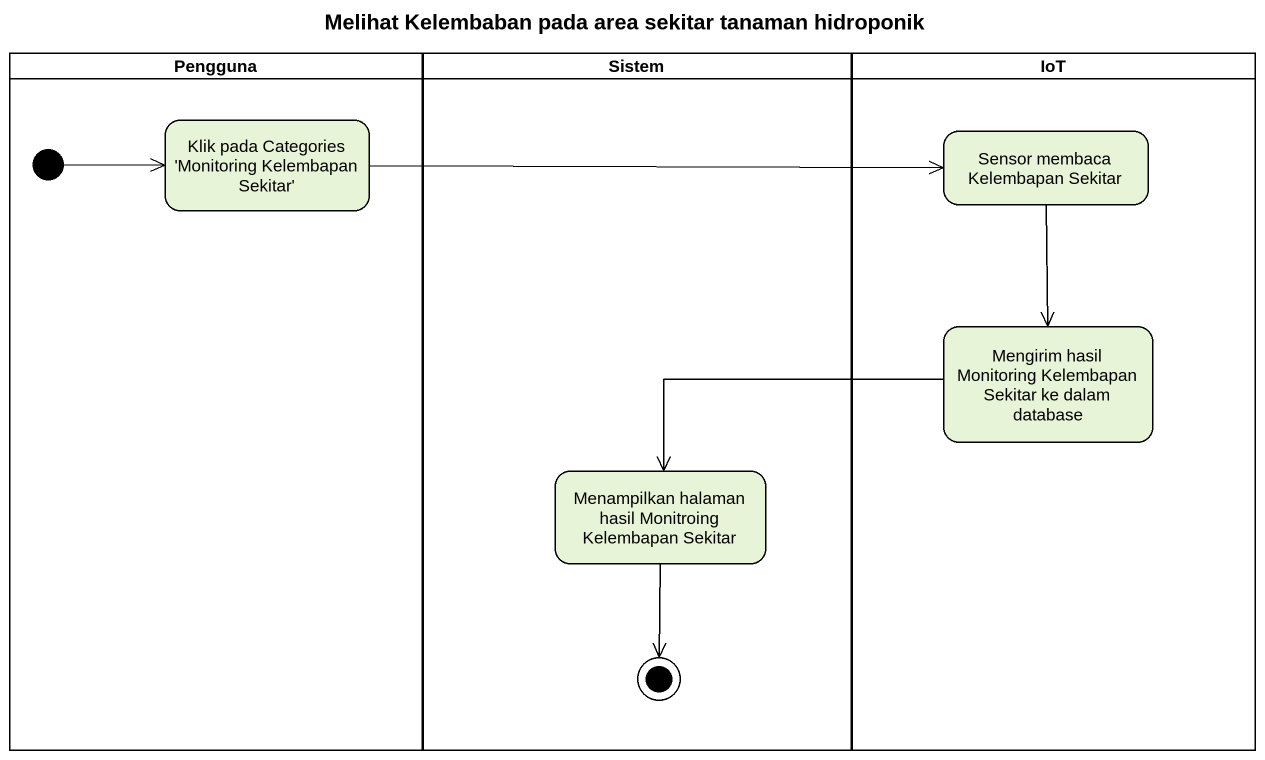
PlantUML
@startuml
title Melihat Kelembaban pada area sekitar tanaman hidroponik
hide empty description
state Pengguna <<partition>> {
  state "Klik pada Categories 'Monitoring Kelembapan Sekitar'" as Klik_pada_Categories
  [*] -right-> Klik_pada_Categories
}
state Sistem <<partition>> {
  state "Menampilkan halaman hasil Monitroing Kelembapan Sekitar" as Menampilkan_halaman_hasil
  Menampilkan_halaman_hasil --> [*]
}
state IoT <<partition>> {
  state "Sensor membaca Kelembapan Sekitar" as Sensor_membaca_Kelembapan
  state "Mengirim hasil Monitoring Kelembapan Sekitar ke dalam database" as Mengirim_hasil_Monitoring
}
Klik_pada_Categories -right-> Sensor_membaca_Kelembapan
Sensor_membaca_Kelembapan --> Mengirim_hasil_Monitoring
Mengirim_hasil_Monitoring -left-> Menampilkan_halaman_hasil
@enduml
